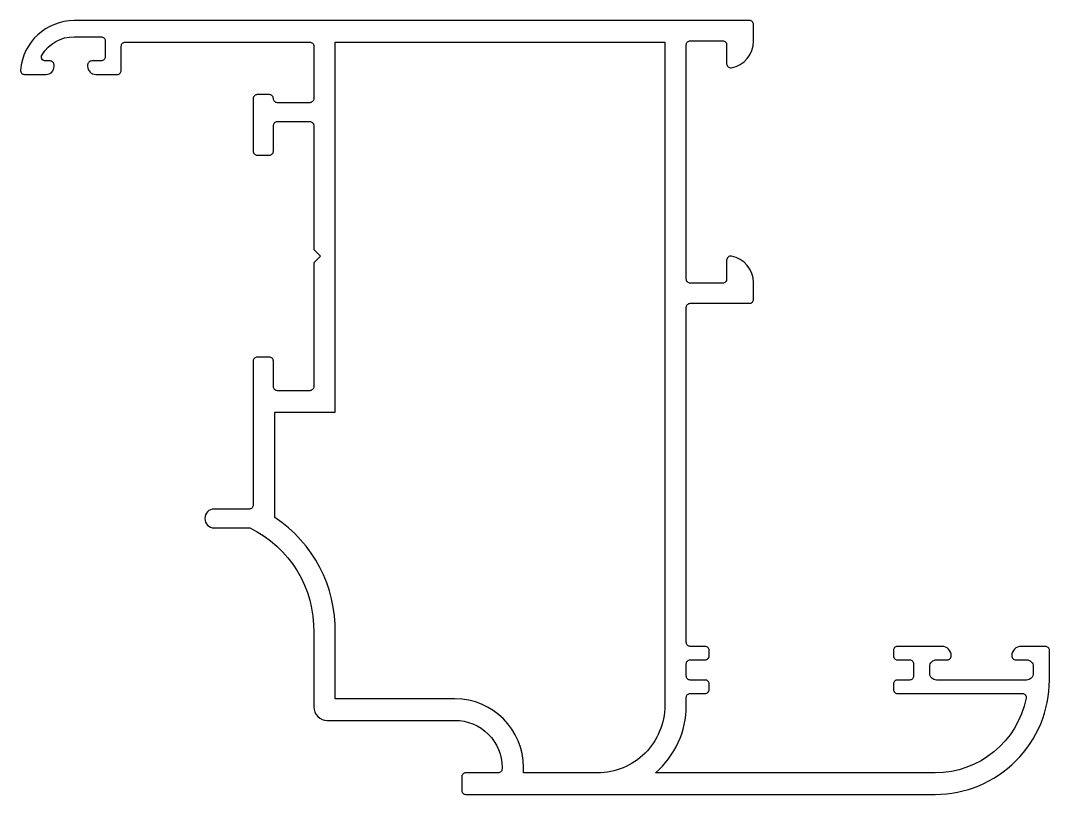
# Model space of a CAD drawing. Extents: x 626.5 to 703, y 694 to 751.5.
import ezdxf

# ---------------------------------------------------------------- set-up
doc = ezdxf.new("R2010")
doc.units = 0
doc.layers.get('0').update_dxf_attribs({"linetype": 'CONTINUOUS'})

msp = doc.modelspace()

# ---------------------------------------------------------------- linework, layer by layer
for points in [[(681.045, 732.045, 0.363159), (679.398, 734.013, 0.46718), (679.045, 733.718), (679.045, 732.315, -0.414214), (678.745, 732.015), (676.345, 732.015, -0.414214), (676.045, 732.315), (676.045, 749.725, -0.414214), (676.345, 750.025), (678.745, 750.025, -0.414214), (679.045, 749.725), (679.045, 748.321, 0.46718), (679.398, 748.026, 0.363159), (681.045, 749.995), (681.045, 751.225, 0.414214), (680.745, 751.525), (630.535, 751.525, 0.390634), (626.548, 747.849, 0.438193), (626.847, 747.525), (628.435, 747.525, 0.414214), (629.035, 748.125), (629.035, 748.225, 0.414214), (628.735, 748.525), (628.399, 748.525, -0.585127), (628.143, 748.981, -0.261728), (630.535, 750.325), (632.535, 750.325, -0.414214), (632.835, 750.025), (632.835, 748.825, -0.414214), (632.535, 748.525), (631.835, 748.525, 0.414214), (631.535, 748.225), (631.535, 748.125, 0.414214), (632.135, 747.525), (633.735, 747.525, 0.414214), (634.035, 747.825), (634.035, 749.625, -0.414214), (634.335, 749.925), (648.045, 749.925, -0.414214), (648.345, 749.625), (648.345, 745.725, -0.414214), (648.045, 745.425), (645.645, 745.425, -0.414214), (645.345, 745.725), (645.345, 745.725, 0.414214), (645.045, 746.025), (644.145, 746.025, 0.414214), (643.845, 745.725), (643.845, 741.825, 0.414214), (644.145, 741.525), (645.045, 741.525, 0.414214), (645.345, 741.825), (645.345, 743.725, -0.414214), (645.645, 744.025), (648.045, 744.025, -0.414214), (648.345, 743.725), (648.345, 734.525), (648.845, 734.025), (648.345, 733.525), (648.345, 724.325, -0.414214), (648.045, 724.025), (645.645, 724.025, -0.414214), (645.345, 724.325), (645.345, 726.225, 0.414214), (645.045, 726.525), (644.145, 726.525, 0.414214), (643.845, 726.225), (643.845, 715.529, -0.414214), (643.545, 715.229), (640.945, 715.229, 1), (640.945, 713.829), (643.59, 713.829, -0.29265), (648.345, 706.045), (648.345, 700.525, 0.414214), (649.345, 699.525), (658.845, 699.525, -0.414214), (662.345, 696.025), (662.345, 695.925, -0.414214), (662.045, 695.625), (659.645, 695.625, 0.414214), (659.345, 695.325), (659.345, 694.325, 0.414214), (659.645, 694.025), (694.545, 694.025, 0.414214), (703.045, 702.525), (703.045, 704.725, 0.414214), (702.745, 705.025), (700.945, 705.025, 0.414214), (700.245, 704.325), (700.245, 704.325, 0.414214), (700.545, 704.025), (701.345, 704.025, -0.414214), (701.845, 703.525), (701.845, 703.025, -0.414214), (701.345, 702.525), (694.645, 702.525, -0.414214), (694.145, 703.025), (694.145, 703.525, -0.414214), (694.645, 704.025), (695.445, 704.025, 0.414214), (695.745, 704.325), (695.745, 704.325, 0.414214), (695.045, 705.025), (691.745, 705.025, 0.414214), (691.445, 704.725), (691.445, 704.325, 0.414214), (691.745, 704.025), (692.645, 704.025, -0.414214), (692.945, 703.725), (692.945, 702.825, -0.414214), (692.645, 702.525), (691.745, 702.525, 0.414214), (691.445, 702.225), (691.445, 701.825, 0.414214), (691.745, 701.525), (701.015, 701.525, -0.473551), (701.309, 701.165, -0.357265), (694.545, 695.625), (673.753, 695.625, 0.218268), (676.045, 700.625), (676.045, 701.225, -0.414214), (676.345, 701.525), (677.445, 701.525, 0.414214), (677.745, 701.825), (677.745, 702.225, 0.414214), (677.445, 702.525), (676.345, 702.525, -0.414214), (676.045, 702.825), (676.045, 703.725, -0.414214), (676.345, 704.025), (677.445, 704.025, 0.414214), (677.745, 704.325), (677.745, 704.725, 0.414214), (677.445, 705.025), (676.345, 705.025, -0.414214), (676.045, 705.325), (676.045, 730.215, -0.414214), (676.345, 730.515), (680.745, 730.515, 0.414214), (681.045, 730.815)], [(649.945, 722.425), (649.945, 749.925), (674.445, 749.925), (674.445, 700.625, -0.414214), (669.445, 695.625), (663.945, 695.625), (663.945, 696.025, 0.414185), (658.845, 701.125), (649.945, 701.125), (649.944, 706.021, 0.256846), (645.445, 714.608), (645.445, 722.425)]]:
    msp.add_lwpolyline(points, format="xyb", close=True)

doc.saveas('drawing.dxf')
